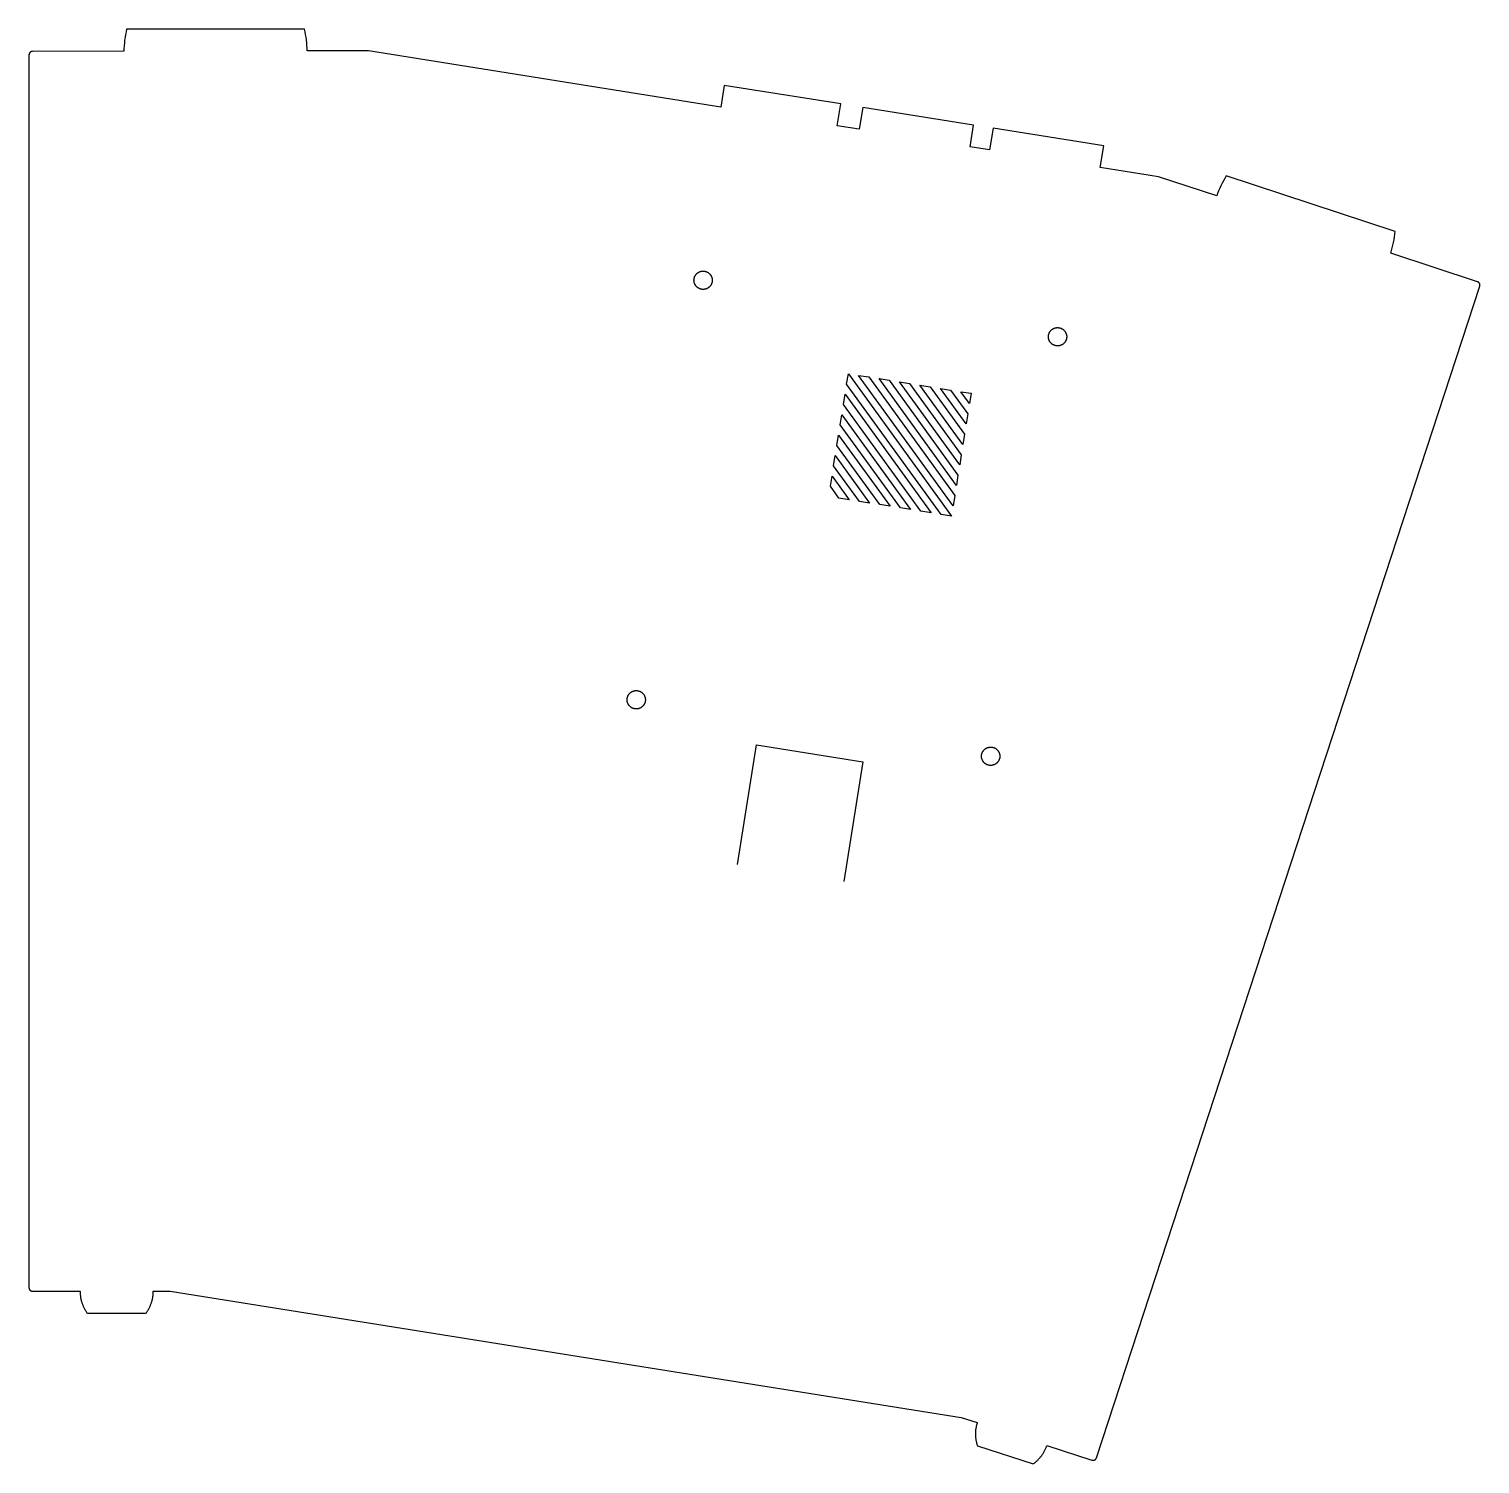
# Model space of a CAD drawing. Header units: millimetres. Extents: x -12 to 325, y -161 to 218.
# Drawn here: x 126.8 to 324.9, y -26.5 to 169.4 of the extents above; entities that cross this region are included whole.
import ezdxf

# ---------------------------------------------------------------- set-up
doc = ezdxf.new("R2010")
doc.units = ezdxf.units.MM
doc.header["$MEASUREMENT"] = 0
doc.layers.add('plot', color=12, linetype='Continuous', true_color=0xb80000)

msp = doc.modelspace()

# ---------------------------------------------------------------- linework, layer by layer
at = {"layer": 'plot'}
for points in [[(139.99, 168.62), (139.93, 168.24)], [(140.07, 168.99), (139.99, 168.62)], [(140.15, 169.36), (140.07, 168.99)], [(164.42, 169.39), (140.15, 169.36)], [(164.51, 169.02), (164.42, 169.39)], [(164.58, 168.65), (164.51, 169.02)], [(164.64, 168.28), (164.58, 168.65)], [(139.81, 167.11), (139.79, 166.73)], [(139.79, 166.73), (139.79, 166.36)], [(139.84, 167.49), (139.81, 167.11)], [(139.88, 167.87), (139.84, 167.49)], [(139.93, 168.24), (139.88, 167.87)], [(164.7, 167.9), (164.64, 168.28)], [(164.74, 167.52), (164.7, 167.9)], [(164.77, 167.15), (164.74, 167.52)], [(164.78, 166.77), (164.77, 167.15)], [(164.79, 166.39), (164.78, 166.77)], [(173.15, 166.4), (164.79, 166.39)], [(281.03, 149.2), (273.06, 150.47), (273.54, 153.43), (258.43, 155.84), (257.96, 152.88), (255.29, 153.31), (255.76, 156.27), (240.65, 158.68), (240.18, 155.71), (237.17, 156.19), (237.65, 159.16), (221.74, 161.69), (221.26, 158.73), (173.15, 166.4)], [(127.32, 166.34), (127.3, 166.34), (127.29, 166.34), (127.27, 166.34), (127.25, 166.33), (127.24, 166.33), (127.22, 166.33), (127.2, 166.32), (127.18, 166.32), (127.17, 166.31), (127.15, 166.31), (127.14, 166.3), (127.12, 166.3), (127.1, 166.29), (127.09, 166.28), (127.07, 166.27), (127.06, 166.26), (127.04, 166.25), (127.03, 166.24), (127.01, 166.23), (127, 166.22), (126.99, 166.21), (126.98, 166.2), (126.96, 166.19), (126.95, 166.17), (126.94, 166.16), (126.93, 166.15), (126.92, 166.13), (126.91, 166.12), (126.9, 166.1), (126.89, 166.09), (126.88, 166.07), (126.87, 166.06), (126.87, 166.04), (126.86, 166.03), (126.85, 166.01), (126.85, 165.99), (126.84, 165.98), (126.84, 165.96), (126.83, 165.94), (126.83, 165.93), (126.83, 165.91), (126.83, 165.89), (126.82, 165.87), (126.82, 165.86), (126.82, 165.84)], [(126.82, 165.84), (126.82, -2.45)], [(139.79, 166.36), (127.32, 166.34)], [(263.9, -26.54), (263.98, -26.48), (264.06, -26.42), (264.14, -26.36), (264.22, -26.3), (264.29, -26.23), (264.37, -26.17), (264.44, -26.1), (264.52, -26.03), (264.59, -25.96), (264.66, -25.89), (264.73, -25.81), (264.79, -25.74), (264.86, -25.66), (264.92, -25.58), (264.99, -25.5), (265.05, -25.42), (265.11, -25.34), (265.17, -25.26), (265.22, -25.17), (265.28, -25.09), (265.33, -25), (265.38, -24.91), (265.43, -24.82), (265.48, -24.73), (265.52, -24.64), (265.56, -24.55), (265.61, -24.46), (265.64, -24.37), (265.68, -24.28), (265.72, -24.18), (265.75, -24.09), (265.78, -24), (271.93, -26.01), (271.94, -26.01), (271.95, -26.01), (271.96, -26.02), (271.97, -26.02), (271.98, -26.02), (272, -26.02), (272.01, -26.03), (272.02, -26.03), (272.03, -26.03), (272.04, -26.03), (272.05, -26.03), (272.07, -26.03), (272.08, -26.03), (272.09, -26.03), (272.1, -26.03), (272.12, -26.03), (272.13, -26.03), (272.14, -26.03), (272.15, -26.03), (272.16, -26.03), (272.18, -26.02), (272.19, -26.02), (272.2, -26.02), (272.21, -26.02), (272.23, -26.01), (272.24, -26.01), (272.25, -26), (272.26, -26), (272.28, -26), (272.29, -25.99), (272.3, -25.98), (272.31, -25.98), (272.32, -25.97), (272.33, -25.97), (272.34, -25.96), (272.36, -25.95), (272.37, -25.95), (272.38, -25.94), (272.39, -25.93), (272.4, -25.92), (272.41, -25.92), (272.42, -25.91), (272.43, -25.9), (272.44, -25.89), (272.44, -25.88), (272.45, -25.87), (272.46, -25.86), (272.47, -25.85), (272.48, -25.84), (272.48, -25.83), (272.49, -25.82), (272.5, -25.81), (272.51, -25.8), (272.51, -25.79), (272.52, -25.78), (272.52, -25.77), (272.53, -25.76), (272.53, -25.75), (272.54, -25.74), (272.54, -25.73), (272.55, -25.72), (272.55, -25.71), (272.56, -25.7), (272.56, -25.69), (324.89, 134.26), (324.89, 134.27), (324.9, 134.28), (324.9, 134.3), (324.9, 134.31), (324.9, 134.32), (324.91, 134.33), (324.91, 134.34), (324.91, 134.35), (324.91, 134.36), (324.91, 134.38), (324.91, 134.39), (324.91, 134.4), (324.91, 134.41), (324.91, 134.42), (324.91, 134.44), (324.91, 134.45), (324.91, 134.46), (324.91, 134.47), (324.91, 134.49), (324.91, 134.5), (324.91, 134.51), (324.9, 134.52), (324.9, 134.54), (324.9, 134.55), (324.89, 134.56), (324.89, 134.57), (324.89, 134.59), (324.88, 134.6), (324.88, 134.61), (324.87, 134.62), (324.87, 134.63), (324.86, 134.64), (324.85, 134.66), (324.85, 134.67), (324.84, 134.68), (324.83, 134.69), (324.83, 134.7), (324.82, 134.71), (324.81, 134.72), (324.8, 134.73), (324.8, 134.74), (324.79, 134.75), (324.78, 134.76), (324.77, 134.77), (324.76, 134.78), (324.75, 134.79), (324.74, 134.8), (324.73, 134.8), (324.72, 134.81), (324.72, 134.82), (324.71, 134.83), (324.7, 134.83), (324.69, 134.84), (324.67, 134.85), (324.66, 134.85), (324.65, 134.86), (324.64, 134.86), (324.63, 134.87), (324.62, 134.87), (324.61, 134.88), (324.6, 134.88), (324.59, 134.89), (324.58, 134.89), (324.57, 134.89), (312.73, 138.79), (312.84, 139.15), (312.94, 139.51), (313.03, 139.88), (313.11, 140.25), (313.18, 140.62), (313.24, 141), (313.28, 141.37), (313.32, 141.75), (290.26, 149.33), (290.06, 149), (289.88, 148.67), (289.7, 148.34), (289.53, 148), (289.38, 147.65), (289.23, 147.3), (289.1, 146.95), (288.98, 146.59), (281.03, 149.2)], [(218.5, 136.28), (218.54, 136.3), (218.59, 136.31), (218.63, 136.31), (218.67, 136.32), (218.71, 136.33), (218.76, 136.33), (218.8, 136.33), (218.84, 136.33), (218.89, 136.33), (218.93, 136.33), (218.97, 136.33), (219.02, 136.32), (219.06, 136.32), (219.1, 136.31), (219.14, 136.3), (219.19, 136.29), (219.23, 136.28), (219.27, 136.26), (219.31, 136.25), (219.35, 136.23), (219.39, 136.21), (219.43, 136.19), (219.47, 136.17), (219.5, 136.15), (219.54, 136.13), (219.58, 136.1), (219.61, 136.08), (219.65, 136.05), (219.68, 136.02), (219.71, 135.99), (219.74, 135.96), (219.77, 135.93), (219.8, 135.9), (219.83, 135.87), (219.85, 135.83), (219.88, 135.8), (219.9, 135.76), (219.93, 135.72), (219.95, 135.69), (219.97, 135.65), (219.99, 135.61), (220.01, 135.57), (220.02, 135.53), (220.04, 135.49), (220.05, 135.45), (220.06, 135.41), (220.07, 135.36), (220.08, 135.32), (220.09, 135.28), (220.09, 135.23), (220.1, 135.19), (220.1, 135.15), (220.1, 135.11), (220.1, 135.06), (220.1, 135.02), (220.1, 134.98), (220.09, 134.93), (220.09, 134.89), (220.08, 134.85), (220.07, 134.8), (220.06, 134.76), (220.05, 134.72), (220.04, 134.68), (220.02, 134.64), (220, 134.6), (219.99, 134.56), (219.97, 134.52), (219.95, 134.48), (219.93, 134.44), (219.9, 134.41), (219.88, 134.37), (219.85, 134.34), (219.83, 134.3), (219.8, 134.27), (219.77, 134.24), (219.74, 134.2), (219.71, 134.17), (219.68, 134.14), (219.64, 134.12), (219.61, 134.09), (219.57, 134.06), (219.54, 134.04), (219.5, 134.02), (219.46, 133.99), (219.43, 133.97), (219.39, 133.95), (219.35, 133.94), (219.31, 133.92), (219.27, 133.91), (219.23, 133.89), (219.18, 133.88), (219.14, 133.87), (219.1, 133.86), (219.06, 133.85), (219.01, 133.85), (218.97, 133.84), (218.93, 133.84), (218.88, 133.84), (218.84, 133.83), (218.8, 133.84), (218.75, 133.84), (218.71, 133.84), (218.67, 133.85), (218.62, 133.86), (218.58, 133.86), (218.54, 133.87), (218.5, 133.89), (218.46, 133.9), (218.42, 133.91), (218.38, 133.93), (218.34, 133.95), (218.3, 133.97), (218.26, 133.99), (218.22, 134.01), (218.18, 134.03), (218.15, 134.05), (218.11, 134.08), (218.08, 134.1), (218.04, 134.13), (218.01, 134.16), (217.98, 134.19), (217.95, 134.22), (217.92, 134.25), (217.89, 134.29), (217.86, 134.32), (217.84, 134.35), (217.81, 134.39), (217.79, 134.43), (217.77, 134.46), (217.75, 134.5), (217.73, 134.54), (217.71, 134.58), (217.69, 134.62), (217.68, 134.66), (217.66, 134.7), (217.65, 134.74), (217.64, 134.79), (217.63, 134.83), (217.62, 134.87), (217.61, 134.91), (217.61, 134.96), (217.61, 135), (217.6, 135.04), (217.6, 135.09), (217.6, 135.13), (217.61, 135.17), (217.61, 135.22), (217.62, 135.26), (217.62, 135.3), (217.63, 135.34), (217.64, 135.39), (217.65, 135.43), (217.66, 135.47), (217.68, 135.51), (217.69, 135.55), (217.71, 135.59), (217.73, 135.63), (217.75, 135.67), (217.77, 135.71), (217.79, 135.75), (217.82, 135.78), (217.84, 135.82), (217.87, 135.85), (217.89, 135.89), (217.92, 135.92), (217.95, 135.95), (217.98, 135.98), (218.01, 136.01), (218.05, 136.04), (218.08, 136.07), (218.11, 136.09), (218.15, 136.12), (218.19, 136.14), (218.22, 136.16), (218.26, 136.19), (218.3, 136.21), (218.34, 136.22), (218.38, 136.24), (218.42, 136.26), (218.46, 136.27), (218.5, 136.28)], [(266.92, 128.58), (266.96, 128.59), (267, 128.6), (267.05, 128.61), (267.09, 128.61), (267.13, 128.62), (267.18, 128.62), (267.22, 128.62), (267.26, 128.62), (267.31, 128.62), (267.35, 128.62), (267.39, 128.61), (267.44, 128.61), (267.48, 128.6), (267.52, 128.59), (267.56, 128.58), (267.61, 128.57), (267.65, 128.55), (267.69, 128.54), (267.73, 128.52), (267.77, 128.5), (267.81, 128.49), (267.84, 128.47), (267.88, 128.44), (267.92, 128.42), (267.96, 128.4), (267.99, 128.37), (268.02, 128.34), (268.06, 128.32), (268.09, 128.29), (268.12, 128.26), (268.15, 128.23), (268.18, 128.2), (268.21, 128.16), (268.24, 128.13), (268.26, 128.09), (268.29, 128.06), (268.31, 128.02), (268.33, 127.98), (268.35, 127.94), (268.37, 127.91), (268.39, 127.87), (268.41, 127.83), (268.42, 127.79), (268.43, 127.74), (268.45, 127.7), (268.46, 127.66), (268.47, 127.62), (268.47, 127.58), (268.48, 127.53), (268.49, 127.49), (268.49, 127.45), (268.49, 127.4), (268.49, 127.36), (268.49, 127.32), (268.49, 127.27), (268.48, 127.23), (268.48, 127.19), (268.47, 127.14), (268.46, 127.1), (268.45, 127.06), (268.44, 127.02), (268.43, 126.98), (268.41, 126.94), (268.4, 126.89), (268.38, 126.85), (268.36, 126.82), (268.34, 126.78), (268.32, 126.74), (268.3, 126.7), (268.27, 126.67), (268.25, 126.63), (268.22, 126.6), (268.2, 126.56), (268.17, 126.53), (268.14, 126.5), (268.11, 126.47), (268.07, 126.44), (268.04, 126.41), (268.01, 126.38), (267.97, 126.36), (267.94, 126.33), (267.9, 126.31), (267.86, 126.29), (267.83, 126.27), (267.79, 126.25), (267.75, 126.23), (267.71, 126.21), (267.67, 126.2), (267.63, 126.18), (267.58, 126.17), (267.54, 126.16), (267.5, 126.15), (267.46, 126.14), (267.41, 126.13), (267.37, 126.13), (267.33, 126.12), (267.29, 126.12), (267.24, 126.12), (267.2, 126.12), (267.16, 126.12), (267.11, 126.13), (267.07, 126.13), (267.03, 126.14), (266.98, 126.15), (266.94, 126.16), (266.9, 126.17), (266.86, 126.18), (266.82, 126.2), (266.78, 126.21), (266.74, 126.23), (266.7, 126.25), (266.66, 126.27), (266.62, 126.29), (266.58, 126.31), (266.55, 126.33), (266.51, 126.36), (266.48, 126.38), (266.44, 126.41), (266.41, 126.44), (266.38, 126.47), (266.35, 126.5), (266.32, 126.53), (266.29, 126.56), (266.26, 126.6), (266.23, 126.63), (266.21, 126.67), (266.19, 126.7), (266.16, 126.74), (266.14, 126.78), (266.12, 126.82), (266.1, 126.85), (266.09, 126.89), (266.07, 126.94), (266.06, 126.98), (266.04, 127.02), (266.03, 127.06), (266.02, 127.1), (266.01, 127.14), (266.01, 127.19), (266, 127.23), (266, 127.27), (265.99, 127.32), (265.99, 127.36), (265.99, 127.4), (265.99, 127.45), (266, 127.49), (266, 127.53), (266.01, 127.58), (266.02, 127.62), (266.03, 127.66), (266.04, 127.7), (266.05, 127.74), (266.06, 127.79), (266.08, 127.83), (266.09, 127.87), (266.11, 127.91), (266.13, 127.94), (266.15, 127.98), (266.17, 128.02), (266.2, 128.06), (266.22, 128.09), (266.25, 128.13), (266.27, 128.16), (266.3, 128.2), (266.33, 128.23), (266.36, 128.26), (266.39, 128.29), (266.43, 128.32), (266.46, 128.34), (266.49, 128.37), (266.53, 128.4), (266.56, 128.42), (266.6, 128.44), (266.64, 128.47), (266.68, 128.49), (266.72, 128.5), (266.76, 128.52), (266.8, 128.54), (266.84, 128.55), (266.88, 128.57), (266.92, 128.58)], [(238.45, 120.92), (238.68, 122.32)], [(251.37, 103.11), (238.45, 120.92)], [(238.68, 122.32), (252.76, 102.89)], [(252.99, 104.29), (240.07, 122.1)], [(240.07, 122.1), (241.47, 121.88)], [(241.47, 121.88), (253.21, 105.68)], [(253.43, 107.08), (242.87, 121.65)], [(242.87, 121.65), (244.26, 121.43)], [(244.26, 121.43), (253.65, 108.48)], [(253.88, 109.87), (245.66, 121.21)], [(245.66, 121.21), (247.05, 120.98)], [(247.05, 120.98), (254.1, 111.27)], [(238.01, 118.13), (238.23, 119.53)], [(238.23, 119.53), (249.97, 103.33)], [(254.32, 112.67), (248.45, 120.76)], [(248.45, 120.76), (249.85, 120.54)], [(249.85, 120.54), (254.54, 114.06)], [(254.77, 115.46), (251.24, 120.32)], [(251.24, 120.32), (252.64, 120.09)], [(252.64, 120.09), (254.99, 116.86)], [(254.04, 119.87), (255.43, 119.65), (255.21, 118.25)], [(255.21, 118.25), (254.04, 119.87)], [(248.57, 103.56), (238.01, 118.13)], [(237.56, 115.34), (237.78, 116.73)], [(245.78, 104), (237.56, 115.34)], [(237.78, 116.73), (247.18, 103.78)], [(254.99, 116.86), (254.77, 115.46)], [(237.12, 112.54), (237.34, 113.94)], [(237.34, 113.94), (244.38, 104.23)], [(254.54, 114.06), (254.32, 112.67)], [(236.67, 109.75), (236.89, 111.15)], [(236.89, 111.15), (241.59, 104.67)], [(242.99, 104.45), (237.12, 112.54)], [(254.1, 111.27), (253.88, 109.87)], [(240.19, 104.89), (236.67, 109.75)], [(236.23, 106.96), (236.45, 108.35)], [(236.45, 108.35), (238.8, 105.12)], [(253.65, 108.48), (253.43, 107.08)], [(237.4, 105.34), (236.23, 106.96)], [(238.8, 105.12), (237.4, 105.34)], [(253.21, 105.68), (252.99, 104.29)], [(241.59, 104.67), (240.19, 104.89)], [(244.38, 104.23), (242.99, 104.45)], [(247.18, 103.78), (245.78, 104)], [(249.97, 103.33), (248.57, 103.56)], [(252.76, 102.89), (251.37, 103.11)], [(209.16, 78.92), (209.2, 78.94), (209.24, 78.96), (209.28, 78.98), (209.32, 78.99), (209.36, 79), (209.4, 79.02), (209.44, 79.03), (209.49, 79.04), (209.53, 79.04), (209.57, 79.05), (209.61, 79.05), (209.66, 79.06), (209.7, 79.06), (209.74, 79.06), (209.79, 79.06), (209.83, 79.05), (209.87, 79.05), (209.92, 79.04), (209.96, 79.04), (210, 79.03), (210.04, 79.02), (210.09, 79), (210.13, 78.99), (210.17, 78.98), (210.21, 78.96), (210.25, 78.94), (210.29, 78.92), (210.33, 78.9), (210.36, 78.88), (210.4, 78.86), (210.44, 78.83), (210.47, 78.81), (210.51, 78.78), (210.54, 78.75), (210.57, 78.73), (210.6, 78.7), (210.63, 78.66), (210.66, 78.63), (210.69, 78.6), (210.72, 78.57), (210.74, 78.53), (210.77, 78.49), (210.79, 78.46), (210.81, 78.42), (210.83, 78.38), (210.85, 78.34), (210.87, 78.3), (210.89, 78.26), (210.9, 78.22), (210.91, 78.18), (210.93, 78.14), (210.94, 78.1), (210.95, 78.06), (210.95, 78.01), (210.96, 77.97), (210.97, 77.93), (210.97, 77.88), (210.97, 77.84), (210.97, 77.8), (210.97, 77.75), (210.97, 77.71), (210.96, 77.67), (210.96, 77.62), (210.95, 77.58), (210.94, 77.54), (210.93, 77.5), (210.92, 77.45), (210.91, 77.41), (210.89, 77.37), (210.88, 77.33), (210.86, 77.29), (210.84, 77.25), (210.82, 77.21), (210.8, 77.18), (210.78, 77.14), (210.75, 77.1), (210.73, 77.07), (210.7, 77.03), (210.68, 77), (210.65, 76.97), (210.62, 76.94), (210.59, 76.9), (210.55, 76.88), (210.52, 76.85), (210.49, 76.82), (210.45, 76.79), (210.42, 76.77), (210.38, 76.75), (210.34, 76.72), (210.31, 76.7), (210.27, 76.68), (210.23, 76.66), (210.19, 76.65), (210.15, 76.63), (210.11, 76.62), (210.06, 76.61), (210.02, 76.59), (209.98, 76.59), (209.94, 76.58), (209.89, 76.57), (209.85, 76.56), (209.81, 76.56), (209.76, 76.56), (209.72, 76.56), (209.68, 76.56), (209.63, 76.56), (209.59, 76.57), (209.55, 76.57), (209.51, 76.58), (209.46, 76.59), (209.42, 76.6), (209.38, 76.61), (209.34, 76.62), (209.3, 76.63), (209.26, 76.65), (209.22, 76.67), (209.18, 76.68), (209.14, 76.7), (209.1, 76.72), (209.06, 76.75), (209.03, 76.77), (208.99, 76.79), (208.96, 76.82), (208.92, 76.85), (208.89, 76.88), (208.86, 76.91), (208.83, 76.94), (208.8, 76.97), (208.77, 77), (208.74, 77.03), (208.71, 77.07), (208.69, 77.1), (208.67, 77.14), (208.64, 77.18), (208.62, 77.22), (208.6, 77.25), (208.58, 77.29), (208.57, 77.33), (208.55, 77.37), (208.54, 77.41), (208.52, 77.46), (208.51, 77.5), (208.5, 77.54), (208.49, 77.58), (208.49, 77.63), (208.48, 77.67), (208.48, 77.71), (208.47, 77.75), (208.47, 77.8), (208.47, 77.84), (208.47, 77.88), (208.48, 77.93), (208.48, 77.97), (208.49, 78.01), (208.5, 78.06), (208.51, 78.1), (208.52, 78.14), (208.53, 78.18), (208.54, 78.22), (208.56, 78.26), (208.57, 78.3), (208.59, 78.34), (208.61, 78.38), (208.63, 78.42), (208.65, 78.46), (208.68, 78.5), (208.7, 78.53), (208.73, 78.57), (208.75, 78.6), (208.78, 78.63), (208.81, 78.67), (208.84, 78.7), (208.87, 78.73), (208.91, 78.76), (208.94, 78.78), (208.97, 78.81), (209.01, 78.83), (209.04, 78.86), (209.08, 78.88), (209.12, 78.9), (209.16, 78.92)], [(223.56, 55.32), (226.16, 71.65)], [(226.16, 71.65), (240.66, 69.35)], [(257.45, 71.16), (257.49, 71.18), (257.53, 71.2), (257.57, 71.22), (257.61, 71.24), (257.65, 71.26), (257.69, 71.27), (257.73, 71.28), (257.77, 71.3), (257.81, 71.31), (257.86, 71.32), (257.9, 71.33), (257.94, 71.33), (257.98, 71.34), (258.03, 71.34), (258.07, 71.34), (258.11, 71.34), (258.16, 71.34), (258.2, 71.34), (258.24, 71.34), (258.29, 71.33), (258.33, 71.32), (258.37, 71.32), (258.41, 71.31), (258.46, 71.3), (258.5, 71.28), (258.54, 71.27), (258.58, 71.25), (258.62, 71.24), (258.66, 71.22), (258.7, 71.2), (258.74, 71.18), (258.77, 71.15), (258.81, 71.13), (258.84, 71.11), (258.88, 71.08), (258.91, 71.05), (258.95, 71.02), (258.98, 70.99), (259.01, 70.96), (259.04, 70.93), (259.07, 70.9), (259.09, 70.87), (259.12, 70.83), (259.15, 70.8), (259.17, 70.76), (259.19, 70.72), (259.21, 70.68), (259.23, 70.65), (259.25, 70.61), (259.27, 70.57), (259.28, 70.53), (259.3, 70.49), (259.31, 70.44), (259.32, 70.4), (259.33, 70.36), (259.34, 70.32), (259.35, 70.27), (259.35, 70.23), (259.36, 70.19), (259.36, 70.14), (259.36, 70.1), (259.36, 70.06), (259.36, 70.01), (259.35, 69.97), (259.35, 69.93), (259.34, 69.89), (259.34, 69.84), (259.33, 69.8), (259.31, 69.76), (259.3, 69.72), (259.29, 69.68), (259.27, 69.64), (259.26, 69.6), (259.24, 69.56), (259.22, 69.52), (259.2, 69.48), (259.18, 69.44), (259.15, 69.4), (259.13, 69.37), (259.1, 69.33), (259.08, 69.3), (259.05, 69.27), (259.02, 69.23), (258.99, 69.2), (258.96, 69.17), (258.92, 69.15), (258.89, 69.12), (258.86, 69.09), (258.82, 69.07), (258.79, 69.04), (258.75, 69.02), (258.71, 69), (258.67, 68.98), (258.63, 68.96), (258.59, 68.94), (258.55, 68.92), (258.51, 68.91), (258.47, 68.9), (258.43, 68.89), (258.39, 68.87), (258.34, 68.87), (258.3, 68.86), (258.26, 68.85), (258.22, 68.85), (258.17, 68.85), (258.13, 68.84), (258.09, 68.84), (258.04, 68.85), (258, 68.85), (257.96, 68.85), (257.91, 68.86), (257.87, 68.87), (257.83, 68.88), (257.79, 68.89), (257.74, 68.9), (257.7, 68.91), (257.66, 68.93), (257.62, 68.94), (257.58, 68.96), (257.54, 68.98), (257.5, 69), (257.47, 69.02), (257.43, 69.05), (257.39, 69.07), (257.36, 69.09), (257.33, 69.12), (257.29, 69.15), (257.26, 69.18), (257.23, 69.21), (257.2, 69.24), (257.17, 69.27), (257.14, 69.3), (257.11, 69.34), (257.09, 69.37), (257.06, 69.41), (257.04, 69.45), (257.02, 69.48), (257, 69.52), (256.98, 69.56), (256.96, 69.6), (256.95, 69.64), (256.93, 69.68), (256.92, 69.72), (256.9, 69.76), (256.89, 69.81), (256.88, 69.85), (256.88, 69.89), (256.87, 69.93), (256.87, 69.98), (256.86, 70.02), (256.86, 70.06), (256.86, 70.11), (256.86, 70.15), (256.86, 70.19), (256.87, 70.24), (256.87, 70.28), (256.88, 70.32), (256.89, 70.37), (256.9, 70.41), (256.91, 70.45), (256.93, 70.49), (256.94, 70.53), (256.96, 70.57), (256.97, 70.61), (256.99, 70.65), (257.01, 70.69), (257.03, 70.73), (257.06, 70.76), (257.08, 70.8), (257.11, 70.84), (257.13, 70.87), (257.16, 70.9), (257.19, 70.94), (257.22, 70.97), (257.25, 71), (257.28, 71.03), (257.31, 71.06), (257.35, 71.08), (257.38, 71.11), (257.42, 71.13), (257.45, 71.16)], [(240.66, 69.35), (238.06, 53.01)], [(126.82, -2.45), (126.82, -2.47)], [(126.82, -2.47), (126.82, -2.48)], [(126.82, -2.48), (126.82, -2.49)], [(126.82, -2.49), (126.82, -2.5)], [(126.82, -2.5), (126.83, -2.51)], [(126.83, -2.51), (126.83, -2.52)], [(126.83, -2.52), (126.83, -2.53)], [(126.83, -2.53), (126.83, -2.55)], [(126.83, -2.55), (126.83, -2.56)], [(126.83, -2.56), (126.84, -2.57)], [(126.84, -2.57), (126.84, -2.58)], [(126.84, -2.58), (126.84, -2.59)], [(126.84, -2.59), (126.85, -2.6)], [(126.85, -2.6), (126.85, -2.62)], [(126.85, -2.62), (126.85, -2.63)], [(126.85, -2.63), (126.86, -2.64)], [(126.86, -2.64), (126.86, -2.65)], [(126.86, -2.65), (126.87, -2.66)], [(126.87, -2.66), (126.87, -2.67)], [(126.87, -2.67), (126.88, -2.68)], [(126.88, -2.68), (126.88, -2.7)], [(126.88, -2.7), (126.89, -2.71)], [(126.89, -2.71), (126.9, -2.72)], [(126.9, -2.72), (126.9, -2.73)], [(126.9, -2.73), (126.91, -2.74)], [(126.91, -2.74), (126.92, -2.75)], [(126.92, -2.75), (126.93, -2.76)], [(126.93, -2.76), (126.93, -2.77)], [(126.93, -2.77), (126.94, -2.78)], [(126.94, -2.78), (126.95, -2.79)], [(126.95, -2.79), (126.96, -2.8)], [(126.96, -2.8), (126.97, -2.81)], [(126.97, -2.81), (126.98, -2.82)], [(126.98, -2.82), (126.99, -2.83)], [(126.99, -2.83), (127, -2.83)], [(127, -2.83), (127.01, -2.84)], [(127.01, -2.84), (127.02, -2.85)], [(127.02, -2.85), (127.03, -2.86)], [(127.03, -2.86), (127.04, -2.87)], [(127.04, -2.87), (127.05, -2.87)], [(127.05, -2.87), (127.06, -2.88)], [(127.06, -2.88), (127.07, -2.89)], [(127.07, -2.89), (127.08, -2.89)], [(127.08, -2.89), (127.09, -2.9)], [(127.09, -2.9), (127.1, -2.9)], [(127.1, -2.9), (127.12, -2.91)], [(127.12, -2.91), (127.13, -2.91)], [(127.13, -2.91), (127.14, -2.92)], [(127.14, -2.92), (127.15, -2.92)], [(127.15, -2.92), (127.16, -2.93)], [(127.16, -2.93), (127.17, -2.93)], [(127.17, -2.93), (127.19, -2.94)], [(127.19, -2.94), (127.2, -2.94)], [(127.2, -2.94), (127.21, -2.94)], [(127.21, -2.94), (127.22, -2.94)], [(127.22, -2.94), (127.23, -2.95)], [(127.23, -2.95), (127.24, -2.95)], [(127.24, -2.95), (127.26, -2.95)], [(127.26, -2.95), (127.27, -2.95)], [(127.27, -2.95), (127.28, -2.95)], [(127.28, -2.95), (127.29, -2.95)], [(127.29, -2.95), (127.3, -2.95)], [(127.3, -2.95), (127.31, -2.95)], [(127.31, -2.95), (127.32, -2.95)], [(127.32, -2.95), (133.79, -2.95)], [(133.79, -2.95), (133.79, -3.05)], [(133.79, -3.05), (133.79, -3.15)], [(133.79, -3.15), (133.8, -3.25)], [(133.8, -3.25), (133.81, -3.35)], [(133.81, -3.35), (133.81, -3.45)], [(133.81, -3.45), (133.83, -3.55)], [(133.83, -3.55), (133.84, -3.65)], [(133.84, -3.65), (133.85, -3.75)], [(133.85, -3.75), (133.87, -3.85)], [(133.87, -3.85), (133.89, -3.95)], [(133.89, -3.95), (133.91, -4.05)], [(134.79, -5.95), (142.79, -5.95), (142.85, -5.88), (142.91, -5.79), (142.96, -5.71), (143.02, -5.63), (143.07, -5.54), (143.12, -5.46), (143.17, -5.37), (143.22, -5.28), (143.26, -5.19), (143.31, -5.1), (143.35, -5.01), (143.39, -4.91), (143.43, -4.82), (143.47, -4.73), (143.5, -4.63), (143.53, -4.54), (143.56, -4.44), (143.59, -4.34), (143.62, -4.24), (143.65, -4.15), (143.67, -4.05), (143.69, -3.95), (143.71, -3.85), (143.73, -3.75), (143.74, -3.65), (143.75, -3.55), (143.76, -3.45), (143.77, -3.35), (143.78, -3.25), (143.79, -3.15), (143.79, -3.05), (143.79, -2.95), (146.11, -2.95), (254.07, -20.17)], [(133.91, -4.05), (133.93, -4.15)], [(133.93, -4.15), (133.96, -4.24)], [(133.96, -4.24), (133.99, -4.34)], [(133.99, -4.34), (134.02, -4.44)], [(134.02, -4.44), (134.05, -4.54)], [(134.05, -4.54), (134.08, -4.63)], [(134.08, -4.63), (134.11, -4.73)], [(134.11, -4.73), (134.15, -4.82)], [(134.15, -4.82), (134.19, -4.91)], [(134.19, -4.91), (134.23, -5.01)], [(134.23, -5.01), (134.27, -5.1)], [(134.27, -5.1), (134.32, -5.19)], [(134.32, -5.19), (134.36, -5.28)], [(134.36, -5.28), (134.41, -5.37)], [(134.41, -5.37), (134.46, -5.46)], [(134.46, -5.46), (134.51, -5.54)], [(134.51, -5.54), (134.56, -5.63)], [(134.56, -5.63), (134.62, -5.71)], [(134.62, -5.71), (134.67, -5.79)], [(134.67, -5.79), (134.73, -5.88)], [(134.73, -5.88), (134.79, -5.95)], [(254.07, -20.17), (256.28, -20.89), (256.25, -20.98), (256.22, -21.08), (256.19, -21.17), (256.17, -21.27), (256.15, -21.37), (256.13, -21.47), (256.11, -21.56), (256.09, -21.66), (256.08, -21.76), (256.06, -21.86), (256.05, -21.96), (256.05, -22.07), (256.04, -22.17), (256.03, -22.27), (256.03, -22.37), (256.03, -22.47), (256.03, -22.57), (256.04, -22.67), (256.04, -22.77), (256.05, -22.88), (256.06, -22.98), (256.07, -23.08), (256.09, -23.18), (256.1, -23.28), (256.12, -23.38), (256.14, -23.47), (256.16, -23.57), (256.18, -23.67), (256.21, -23.77), (256.24, -23.86), (256.27, -23.96), (256.3, -24.05), (263.9, -26.54)]]:
    msp.add_lwpolyline(points, dxfattribs=at)

doc.saveas('drawing.dxf')
